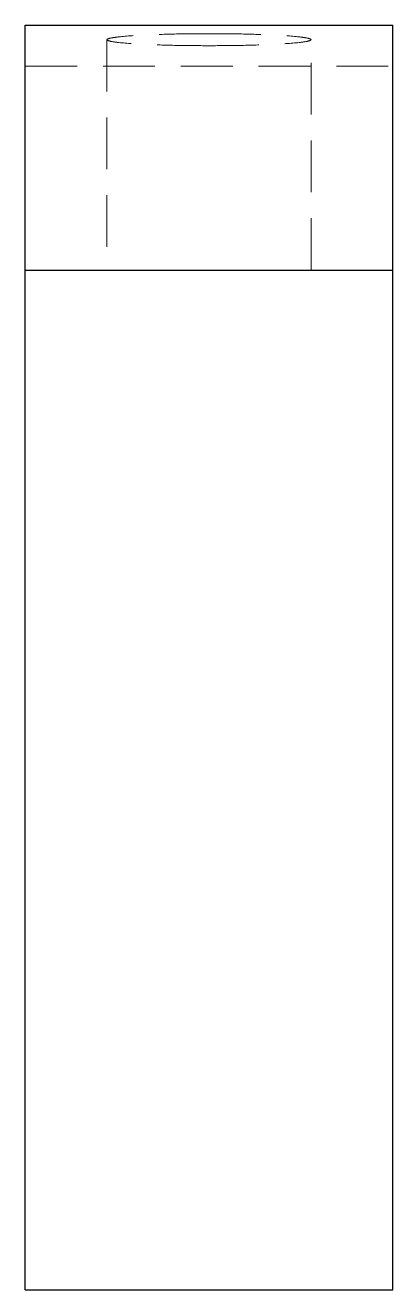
# Model space of a CAD drawing. Header units: millimetres. Extents: x 349 to 492, y 233 to 361.
# Drawn here: x 464.88 to 473.88, y 232.68 to 263.68 of the extents above.
import ezdxf

# ---------------------------------------------------------------- set-up
doc = ezdxf.new("R2010")
doc.units = ezdxf.units.MM
doc.linetypes.add('HIDDEN', pattern=[1.905, 1.27, -0.635])

msp = doc.modelspace()

# ---------------------------------------------------------------- linework, layer by layer
at = {"color": 7, "linetype": 'Continuous', "lineweight": 25}
for p, q in [((464.88, 257.679), (464.88, 263.679)), ((464.88, 263.679), (473.88, 263.679)), ((473.88, 257.679), (473.88, 263.679)), ((464.88, 257.679), (473.88, 257.679)), ((464.88, 232.679), (464.88, 257.679)), ((473.88, 232.679), (473.88, 257.679)), ((464.88, 232.679), (473.88, 232.679))]:
    msp.add_line(p, q, dxfattribs=at)
at = {"color": 7, "linetype": 'HIDDEN', "lineweight": 18}
for p, q in [((466.88, 263.326), (466.88, 257.679)), ((471.88, 257.679), (471.88, 263.326)), ((464.88, 262.679), (473.88, 262.679))]:
    msp.add_line(p, q, dxfattribs=at)
for points in [[(469.38, 263.179), (469.172, 263.179), (468.936, 263.18), (468.424, 263.189), (468.147, 263.197), (467.613, 263.22), (467.359, 263.236), (467.082, 263.267), (467.007, 263.278), (466.906, 263.301), (466.88, 263.314), (466.88, 263.338), (466.906, 263.35), (467.007, 263.374), (467.082, 263.385), (467.359, 263.416), (467.613, 263.432), (468.147, 263.455), (468.424, 263.463), (468.936, 263.472), (469.172, 263.473), (469.38, 263.473)], [(469.38, 263.473), (469.588, 263.473), (469.824, 263.472), (470.336, 263.463), (470.613, 263.455), (471.147, 263.432), (471.401, 263.416), (471.678, 263.385), (471.753, 263.374), (471.854, 263.35), (471.88, 263.338), (471.88, 263.314), (471.854, 263.301), (471.753, 263.278), (471.678, 263.267), (471.401, 263.236), (471.147, 263.22), (470.613, 263.197), (470.336, 263.189), (469.824, 263.18), (469.588, 263.179), (469.38, 263.179)]]:
    msp.add_open_spline(points, degree=3, knots=[0, 0, 0, 0, 0.125, 0.125, 0.25, 0.25, 0.375, 0.375, 0.4375, 0.4375, 0.5, 0.5, 0.5625, 0.5625, 0.625, 0.625, 0.75, 0.75, 0.875, 0.875, 1, 1, 1, 1], dxfattribs=at)

doc.saveas('drawing.dxf')
